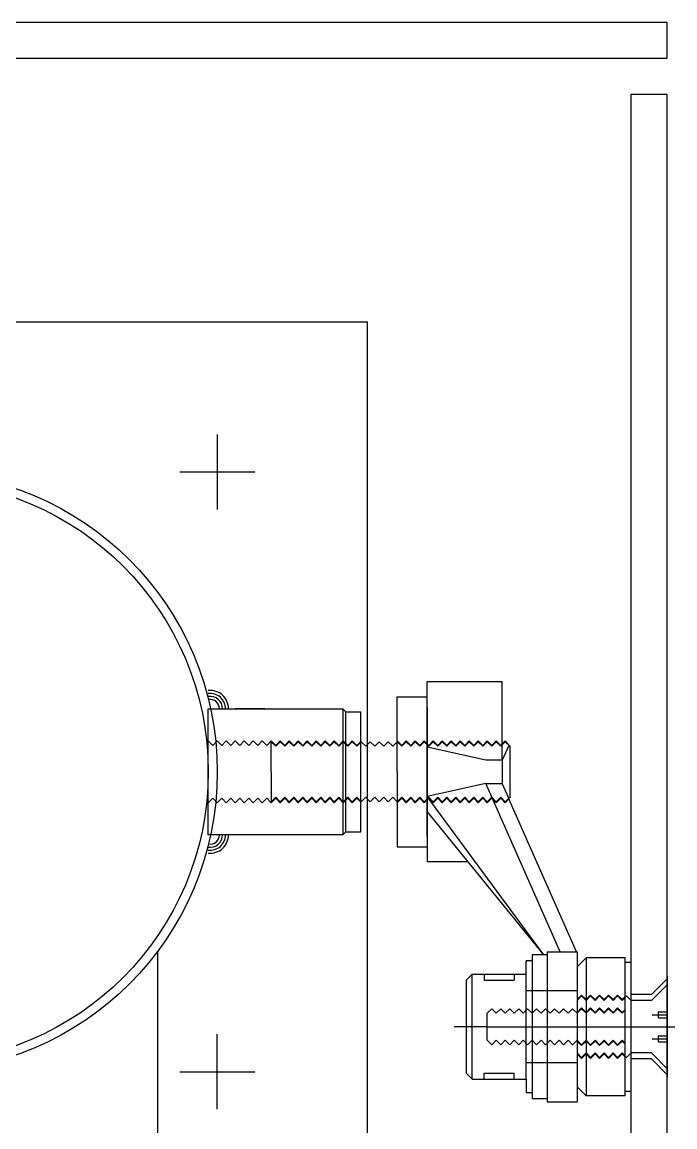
# Model space of a CAD drawing. Header units: millimetres. Extents: x -7718 to 421089, y 87466 to 341395.
# Drawn here: x 154587.5 to 154805.2, y 219890.2 to 220258.6 of the extents above; entities that cross this region are included whole.
import ezdxf

# ---------------------------------------------------------------- set-up
doc = ezdxf.new("R2010")
doc.units = ezdxf.units.MM
doc.header["$LTSCALE"] = 200
doc.header["$MEASUREMENT"] = 0
doc.linetypes.add('CENTER1', pattern=[8, 6, -1, 0, -1])
doc.linetypes.add('DASH_2', pattern=[34, 30, -1.5, 1, -1.5])
doc.layers.add('e-plan', color=9, linetype='CONTINUOUS')

msp = doc.modelspace()

# ---------------------------------------------------------------- linework, layer by layer
at = {"layer": 'e-plan'}
for p, q in [((153363.57, 220258.59), (154802.57, 220258.59)), ((154802.57, 220246.59), (154802.57, 220258.59)), ((153363.57, 220246.59), (154802.57, 220246.59)), ((154790.57, 219200.59), (154790.57, 220234.59)), ((154790.57, 220234.59), (154802.57, 220234.59)), ((154802.57, 219200.59), (154802.57, 220234.59)), ((154402.57, 220158.59), (154702.57, 220158.59)), ((154702.57, 220158.59), (154702.57, 219858.59)), ((154652.57, 220121.09), (154652.57, 220096.09)), ((154640.07, 220108.59), (154665.07, 220108.59)), ((154649.57, 219987.59), (154649.57, 220029.59)), ((154632.57, 219948.59), (154632.57, 219448.59)), ((154652.57, 219896.09), (154652.57, 219921.09)), ((154640.07, 219908.59), (154665.07, 219908.59))]:
    msp.add_line(p, q, dxfattribs=at)
at = {"layer": 'e-plan', "linetype": 'Continuous'}
for p, q in [((154722.57, 220008.59), (154722.57, 220038.59)), ((154747.57, 220038.59), (154722.57, 220038.59)), ((154747.57, 220012.5), (154747.57, 220038.59)), ((154712.57, 220018.87), (154712.57, 220033.59)), ((154649.57, 220029.59), (154694.46, 220029.59)), ((154668.46, 220029.59), (154658.51, 220029.59)), ((154695.46, 220028.59), (154694.46, 220029.59)), ((154694.46, 220029.59), (154694.46, 219987.59)), ((154695.46, 220028.59), (154700.46, 220028.59)), ((154695.46, 219988.59), (154695.46, 220028.59)), ((154700.46, 220018.75), (154700.46, 220028.59)), ((154722.57, 220030.09), (154722.57, 220008.59)), ((154722.57, 220030.09), (154722.57, 220008.59)), ((154700.46, 219998.7), (154700.46, 220018.47)), ((154712.57, 220008.59), (154712.57, 220018.59)), ((154742.11, 220012.52), (154722.57, 220016.84)), ((154749.74, 220017.42), (154747.57, 220012.5)), ((154750.25, 219999.91), (154750.26, 220017.27)), ((154747.57, 220012.52), (154742.11, 220012.52)), ((154747.57, 220012.5), (154747.57, 220004.65)), ((154712.57, 220008.59), (154712.57, 219998.59)), ((154722.57, 220008.59), (154722.57, 219978.59)), ((154722.57, 219987.09), (154722.57, 220008.59)), ((154722.57, 220008.59), (154722.57, 219987.09)), ((154742.11, 220004.65), (154722.57, 220000.32)), ((154766.87, 219948.59), (154742.11, 220004.65)), ((154742.11, 220004.65), (154747.57, 220004.65)), ((154749.74, 219999.75), (154747.57, 220004.65)), ((154700.46, 219988.59), (154700.46, 219998.42)), ((154712.57, 219998.3), (154712.57, 219983.59)), ((154761.51, 219947.59), (154722.57, 220000.32)), ((154772.34, 219948.59), (154749.83, 219999.56)), ((154722.57, 219995.27), (154761.39, 219947.59)), ((154694.46, 219987.59), (154649.57, 219987.59)), ((154658.81, 219987.59), (154649.57, 219987.59)), ((154694.46, 219987.59), (154695.46, 219988.59)), ((154695.46, 219988.59), (154700.46, 219988.59)), ((154736.16, 219978.59), (154722.57, 219978.59)), ((154762.57, 219947.59), (154757.57, 219947.59)), ((154757.57, 219947.59), (154757.57, 219899.59)), ((154762.57, 219948.6), (154762.57, 219898.6)), ((154762.57, 219948.6), (154772.57, 219948.6)), ((154772.57, 219948.6), (154772.57, 219932.62)), ((154775.57, 219946.59), (154775.57, 219914.84)), ((154788.57, 219946.59), (154775.57, 219946.59)), ((154788.57, 219945.09), (154788.57, 219946.59)), ((154757.57, 219945.59), (154755.57, 219945.59)), ((154788.57, 219945.09), (154790.57, 219945.09)), ((154788.57, 219933.62), (154788.57, 219945.09)), ((154737.57, 219941.09), (154735.57, 219939.09)), ((154735.57, 219939.09), (154735.57, 219908.09)), ((154737.57, 219941.09), (154755.57, 219941.09)), ((154741.57, 219939.09), (154751.57, 219939.09)), ((154797.32, 219934.34), (154802.57, 219939.59)), ((154802.57, 219940.42), (154802.57, 219906.75)), ((154772.57, 219932.34), (154772.57, 219928.37)), ((154788.57, 219929.37), (154788.57, 219933.34)), ((154797.32, 219934.34), (154790.57, 219934.34)), ((154797.32, 219932.34), (154790.57, 219932.34)), ((154772.57, 219928.09), (154772.57, 219914.84)), ((154788.57, 219918.09), (154788.57, 219929.09)), ((154799.57, 219928.29), (154799.57, 219926.89)), ((154788.57, 219913.84), (154788.57, 219917.8)), ((154799.57, 219920.29), (154799.57, 219918.89)), ((154772.57, 219914.55), (154772.57, 219898.6)), ((154775.57, 219914.84), (154775.57, 219900.59)), ((154788.57, 219900.59), (154788.57, 219913.55)), ((154797.32, 219914.84), (154790.57, 219914.84)), ((154797.32, 219912.84), (154790.57, 219912.84)), ((154797.32, 219912.84), (154802.57, 219907.59)), ((154735.57, 219908.09), (154737.57, 219906.09)), ((154737.57, 219906.09), (154755.57, 219906.09)), ((154741.57, 219908.09), (154751.57, 219908.09)), ((154757.57, 219901.59), (154755.57, 219901.59)), ((154762.57, 219899.59), (154757.57, 219899.59)), ((154762.57, 219898.6), (154772.57, 219898.6)), ((154788.57, 219900.59), (154775.57, 219900.59)), ((154788.57, 219902.09), (154790.57, 219902.09))]:
    msp.add_line(p, q, dxfattribs=at)
at = {"layer": 'e-plan', "linetype": 'DASH_2'}
for p, q in [((154712.57, 220033.59), (154722.57, 220033.59)), ((154712.57, 219983.59), (154722.57, 219983.59)), ((154772.57, 219935.59), (154755.57, 219935.59)), ((154772.57, 219911.59), (154755.57, 219911.59))]:
    msp.add_line(p, q, dxfattribs=at)
at = {"layer": 'e-plan', "linetype": 'CENTER1'}
for p, q in [((154651.07, 220017.37), (154649.57, 220018.87)), ((154652.57, 220018.87), (154651.07, 220017.37)), ((154654.07, 220017.37), (154652.57, 220018.87)), ((154655.57, 220018.87), (154654.07, 220017.37)), ((154657.07, 220017.37), (154655.57, 220018.87)), ((154658.57, 220018.87), (154657.07, 220017.37)), ((154660.07, 220017.37), (154658.57, 220018.87)), ((154661.57, 220018.87), (154660.07, 220017.37)), ((154663.07, 220017.37), (154661.57, 220018.87)), ((154664.57, 220018.87), (154663.07, 220017.37)), ((154666.07, 220017.37), (154664.57, 220018.87)), ((154667.57, 220018.87), (154666.07, 220017.37)), ((154669.07, 220017.37), (154667.57, 220018.87)), ((154670.57, 220018.87), (154669.07, 220017.37)), ((154670.57, 220018.87), (154672.07, 220017.37)), ((154670.57, 220018.59), (154672.07, 220017.09)), ((154670.57, 220008.59), (154670.57, 220018.59)), ((154672.07, 220017.37), (154673.57, 220018.87)), ((154672.07, 220017.09), (154673.57, 220018.59)), ((154673.57, 220018.87), (154675.07, 220017.37)), ((154673.57, 220018.59), (154675.07, 220017.09)), ((154675.07, 220017.37), (154676.57, 220018.87)), ((154675.07, 220017.09), (154676.57, 220018.59)), ((154676.57, 220018.87), (154678.07, 220017.37)), ((154676.57, 220018.59), (154678.07, 220017.09)), ((154678.07, 220017.37), (154679.57, 220018.87)), ((154678.07, 220017.09), (154679.57, 220018.59)), ((154679.57, 220018.87), (154681.07, 220017.37)), ((154679.57, 220018.59), (154681.07, 220017.09)), ((154681.07, 220017.37), (154682.57, 220018.87)), ((154681.07, 220017.09), (154682.57, 220018.59)), ((154682.57, 220018.87), (154684.07, 220017.37)), ((154682.57, 220018.59), (154684.07, 220017.09)), ((154684.07, 220017.37), (154685.57, 220018.87)), ((154684.07, 220017.09), (154685.57, 220018.59)), ((154685.57, 220018.87), (154687.07, 220017.37)), ((154685.57, 220018.59), (154687.07, 220017.09)), ((154687.07, 220017.37), (154688.57, 220018.87)), ((154687.07, 220017.09), (154688.57, 220018.59)), ((154688.57, 220018.87), (154690.07, 220017.37)), ((154688.57, 220018.59), (154690.07, 220017.09)), ((154690.07, 220017.37), (154691.57, 220018.87)), ((154690.07, 220017.09), (154691.57, 220018.59)), ((154691.57, 220018.87), (154693.07, 220017.37)), ((154691.57, 220018.59), (154693.07, 220017.09)), ((154693.07, 220017.37), (154694.57, 220018.87)), ((154693.07, 220017.09), (154694.57, 220018.59)), ((154694.57, 220018.87), (154696.07, 220017.37)), ((154694.57, 220018.59), (154696.07, 220017.09)), ((154696.07, 220017.37), (154697.57, 220018.87)), ((154696.07, 220017.09), (154697.57, 220018.59)), ((154697.57, 220018.87), (154699.07, 220017.37)), ((154697.57, 220018.59), (154699.07, 220017.09)), ((154699.07, 220017.37), (154700.46, 220018.75)), ((154699.07, 220017.09), (154700.57, 220018.59)), ((154699.07, 220017.09), (154700.57, 220018.59)), ((154700.57, 220018.59), (154702.07, 220017.09)), ((154700.57, 220018.59), (154702.07, 220017.09)), ((154702.07, 220017.09), (154703.57, 220018.59)), ((154702.07, 220017.09), (154703.57, 220018.59)), ((154703.57, 220018.59), (154705.07, 220017.09)), ((154703.57, 220018.59), (154705.07, 220017.09)), ((154705.07, 220017.09), (154706.57, 220018.59)), ((154705.07, 220017.09), (154706.57, 220018.59)), ((154706.57, 220018.59), (154708.07, 220017.09)), ((154706.57, 220018.59), (154708.07, 220017.09)), ((154708.07, 220017.09), (154709.57, 220018.59)), ((154708.07, 220017.09), (154709.57, 220018.59)), ((154709.57, 220018.59), (154711.07, 220017.09)), ((154709.57, 220018.59), (154711.07, 220017.09)), ((154709.57, 220018.59), (154711.07, 220017.09)), ((154711.07, 220017.09), (154712.57, 220018.59)), ((154711.07, 220017.09), (154712.57, 220018.59)), ((154711.07, 220017.09), (154712.57, 220018.59)), ((154712.57, 220018.87), (154714.07, 220017.37)), ((154712.57, 220018.59), (154714.07, 220017.09)), ((154712.57, 220018.59), (154714.07, 220017.09)), ((154712.57, 220018.59), (154714.07, 220017.09)), ((154714.07, 220017.37), (154715.57, 220018.87)), ((154714.07, 220017.09), (154715.57, 220018.59)), ((154714.07, 220017.09), (154715.07, 220018.09)), ((154714.07, 220017.09), (154715.07, 220018.09)), ((154715.57, 220018.87), (154717.07, 220017.37)), ((154715.57, 220018.59), (154717.07, 220017.09)), ((154717.07, 220017.37), (154718.57, 220018.87)), ((154717.07, 220017.09), (154718.57, 220018.59)), ((154718.57, 220018.87), (154720.07, 220017.37)), ((154718.57, 220018.59), (154720.07, 220017.09)), ((154720.07, 220017.37), (154721.57, 220018.87)), ((154720.07, 220017.09), (154721.57, 220018.59)), ((154721.57, 220018.87), (154723.07, 220017.37)), ((154721.57, 220018.59), (154723.07, 220017.09)), ((154723.07, 220017.37), (154724.57, 220018.87)), ((154723.07, 220017.09), (154724.57, 220018.59)), ((154724.57, 220018.87), (154726.07, 220017.37)), ((154724.57, 220018.59), (154726.07, 220017.09)), ((154726.07, 220017.37), (154727.57, 220018.87)), ((154726.07, 220017.09), (154727.57, 220018.59)), ((154726.07, 220017.37), (154727.07, 220018.37)), ((154727.57, 220018.87), (154729.07, 220017.37)), ((154727.57, 220018.59), (154729.07, 220017.09)), ((154729.07, 220017.37), (154730.57, 220018.87)), ((154729.07, 220017.09), (154730.57, 220018.59)), ((154730.57, 220018.87), (154732.07, 220017.37)), ((154730.57, 220018.59), (154732.07, 220017.09)), ((154732.07, 220017.37), (154733.57, 220018.87)), ((154732.07, 220017.09), (154733.57, 220018.59)), ((154733.57, 220018.87), (154735.07, 220017.37)), ((154733.57, 220018.59), (154735.07, 220017.09)), ((154735.07, 220017.37), (154736.57, 220018.87)), ((154735.07, 220017.09), (154736.57, 220018.59)), ((154736.57, 220018.87), (154738.07, 220017.37)), ((154736.57, 220018.59), (154738.07, 220017.09)), ((154738.07, 220017.37), (154739.57, 220018.87)), ((154738.07, 220017.09), (154739.57, 220018.59)), ((154738.07, 220017.09), (154739.57, 220018.59)), ((154739.57, 220018.87), (154741.07, 220017.37)), ((154739.57, 220018.59), (154741.07, 220017.09)), ((154739.57, 220018.59), (154741.07, 220017.09)), ((154741.07, 220017.37), (154742.57, 220018.87)), ((154741.07, 220017.09), (154742.57, 220018.59)), ((154741.07, 220017.09), (154742.57, 220018.59)), ((154742.57, 220018.87), (154744.07, 220017.37)), ((154742.57, 220018.59), (154744.07, 220017.09)), ((154742.57, 220018.59), (154744.07, 220017.09)), ((154744.07, 220017.37), (154745.57, 220018.87)), ((154744.07, 220017.09), (154745.57, 220018.59)), ((154744.07, 220017.09), (154745.57, 220018.59)), ((154745.57, 220018.87), (154747.07, 220017.37)), ((154745.57, 220018.59), (154747.07, 220017.09)), ((154745.57, 220018.59), (154747.07, 220017.09)), ((154747.07, 220017.37), (154748.57, 220018.87)), ((154747.07, 220017.09), (154748.57, 220018.59)), ((154747.07, 220017.09), (154748.57, 220018.59)), ((154748.57, 220018.87), (154749.83, 220017.61)), ((154748.57, 220018.59), (154750.07, 220017.09)), ((154748.57, 220018.59), (154750.07, 220017.09)), ((154750.07, 220017.09), (154750.26, 220017.27)), ((154750.07, 220017.09), (154750.26, 220017.27)), ((154670.57, 220008.59), (154670.57, 219998.59)), ((154651.07, 219999.8), (154649.57, 219998.3)), ((154652.57, 219998.3), (154651.07, 219999.8)), ((154654.07, 219999.8), (154652.57, 219998.3)), ((154655.57, 219998.3), (154654.07, 219999.8)), ((154657.07, 219999.8), (154655.57, 219998.3)), ((154658.57, 219998.3), (154657.07, 219999.8)), ((154660.07, 219999.8), (154658.57, 219998.3)), ((154661.57, 219998.3), (154660.07, 219999.8)), ((154663.07, 219999.8), (154661.57, 219998.3)), ((154664.57, 219998.3), (154663.07, 219999.8)), ((154666.07, 219999.8), (154664.57, 219998.3)), ((154667.57, 219998.3), (154666.07, 219999.8)), ((154669.07, 219999.8), (154667.57, 219998.3)), ((154670.57, 219998.3), (154669.07, 219999.8)), ((154670.57, 219998.59), (154672.07, 220000.09)), ((154670.57, 219998.59), (154672.07, 220000.09)), ((154670.57, 219998.3), (154672.07, 219999.8)), ((154672.07, 220000.09), (154673.57, 219998.59)), ((154672.07, 220000.09), (154673.57, 219998.59)), ((154672.07, 219999.8), (154673.57, 219998.3)), ((154673.57, 219998.59), (154675.07, 220000.09)), ((154673.57, 219998.59), (154675.07, 220000.09)), ((154673.57, 219998.3), (154675.07, 219999.8)), ((154675.07, 220000.09), (154676.57, 219998.59)), ((154675.07, 220000.09), (154676.57, 219998.59)), ((154675.07, 219999.8), (154676.57, 219998.3)), ((154676.57, 219998.59), (154678.07, 220000.09)), ((154676.57, 219998.59), (154678.07, 220000.09)), ((154676.57, 219998.3), (154678.07, 219999.8)), ((154678.07, 220000.09), (154679.57, 219998.59)), ((154678.07, 220000.09), (154679.57, 219998.59)), ((154678.07, 219999.8), (154679.57, 219998.3)), ((154679.57, 219998.59), (154681.07, 220000.09)), ((154679.57, 219998.59), (154681.07, 220000.09)), ((154679.57, 219998.3), (154681.07, 219999.8)), ((154681.07, 220000.09), (154682.57, 219998.59)), ((154681.07, 220000.09), (154682.57, 219998.59)), ((154681.07, 219999.8), (154682.57, 219998.3)), ((154682.57, 219998.59), (154684.07, 220000.09)), ((154682.57, 219998.59), (154684.07, 220000.09)), ((154682.57, 219998.3), (154684.07, 219999.8)), ((154684.07, 220000.09), (154685.57, 219998.59)), ((154684.07, 220000.09), (154685.57, 219998.59)), ((154684.07, 219999.8), (154685.57, 219998.3)), ((154685.57, 219998.59), (154687.07, 220000.09)), ((154685.57, 219998.59), (154687.07, 220000.09)), ((154685.57, 219998.3), (154687.07, 219999.8)), ((154687.07, 220000.09), (154688.57, 219998.59)), ((154687.07, 220000.09), (154688.57, 219998.59)), ((154687.07, 219999.8), (154688.57, 219998.3)), ((154688.57, 219998.59), (154690.07, 220000.09)), ((154688.57, 219998.59), (154690.07, 220000.09)), ((154688.57, 219998.3), (154690.07, 219999.8)), ((154690.07, 220000.09), (154691.57, 219998.59)), ((154690.07, 220000.09), (154691.57, 219998.59)), ((154690.07, 219999.8), (154691.57, 219998.3)), ((154691.57, 219998.59), (154693.07, 220000.09)), ((154691.57, 219998.59), (154693.07, 220000.09)), ((154691.57, 219998.3), (154693.07, 219999.8)), ((154693.07, 220000.09), (154694.57, 219998.59)), ((154693.07, 220000.09), (154694.57, 219998.59)), ((154693.07, 219999.8), (154694.57, 219998.3)), ((154694.57, 219998.59), (154696.07, 220000.09)), ((154694.57, 219998.59), (154696.07, 220000.09)), ((154694.57, 219998.3), (154696.07, 219999.8)), ((154696.07, 220000.09), (154697.57, 219998.59)), ((154696.07, 220000.09), (154697.57, 219998.59)), ((154696.07, 219999.8), (154697.57, 219998.3)), ((154697.57, 219998.59), (154699.07, 220000.09)), ((154697.57, 219998.59), (154699.07, 220000.09)), ((154697.57, 219998.3), (154699.07, 219999.8)), ((154699.07, 220000.09), (154700.57, 219998.59)), ((154699.07, 220000.09), (154700.57, 219998.59)), ((154699.07, 220000.09), (154700.57, 219998.59)), ((154699.07, 220000.09), (154700.57, 219998.59)), ((154699.07, 219999.8), (154700.46, 219998.42)), ((154700.57, 219998.59), (154702.07, 220000.09)), ((154700.57, 219998.59), (154702.07, 220000.09)), ((154700.57, 219998.59), (154702.07, 220000.09)), ((154700.57, 219998.59), (154702.07, 220000.09)), ((154702.07, 220000.09), (154703.57, 219998.59)), ((154702.07, 220000.09), (154703.57, 219998.59)), ((154702.07, 220000.09), (154703.57, 219998.59)), ((154702.07, 220000.09), (154703.57, 219998.59)), ((154703.57, 219998.59), (154705.07, 220000.09)), ((154703.57, 219998.59), (154705.07, 220000.09)), ((154703.57, 219998.59), (154705.07, 220000.09)), ((154703.57, 219998.59), (154705.07, 220000.09)), ((154705.07, 220000.09), (154706.57, 219998.59)), ((154705.07, 220000.09), (154706.57, 219998.59)), ((154705.07, 220000.09), (154706.57, 219998.59)), ((154705.07, 220000.09), (154706.57, 219998.59)), ((154706.57, 219998.59), (154708.07, 220000.09)), ((154706.57, 219998.59), (154708.07, 220000.09)), ((154706.57, 219998.59), (154708.07, 220000.09)), ((154706.57, 219998.59), (154708.07, 220000.09)), ((154708.07, 220000.09), (154709.57, 219998.59)), ((154708.07, 220000.09), (154709.57, 219998.59)), ((154708.07, 220000.09), (154709.57, 219998.59)), ((154708.07, 220000.09), (154709.57, 219998.59)), ((154709.57, 219998.59), (154711.07, 220000.09)), ((154709.57, 219998.59), (154711.07, 220000.09)), ((154709.57, 219998.59), (154711.07, 220000.09)), ((154709.57, 219998.59), (154711.07, 220000.09)), ((154709.57, 219998.59), (154711.07, 220000.09)), ((154709.57, 219998.59), (154711.07, 220000.09)), ((154711.07, 220000.09), (154712.57, 219998.59)), ((154711.07, 220000.09), (154712.57, 219998.59)), ((154711.07, 220000.09), (154712.57, 219998.59)), ((154711.07, 220000.09), (154712.57, 219998.59)), ((154711.07, 220000.09), (154712.57, 219998.59)), ((154711.07, 220000.09), (154712.57, 219998.59)), ((154712.57, 219998.59), (154714.07, 220000.09)), ((154712.57, 219998.59), (154714.07, 220000.09)), ((154712.57, 219998.59), (154714.07, 220000.09)), ((154712.57, 219998.59), (154714.07, 220000.09)), ((154712.57, 219998.59), (154714.07, 220000.09)), ((154712.57, 219998.59), (154714.07, 220000.09)), ((154712.57, 219998.59), (154714.07, 220000.09)), ((154712.57, 219998.59), (154714.07, 220000.09)), ((154712.57, 219998.59), (154714.07, 220000.09)), ((154712.57, 219998.3), (154714.07, 219999.8)), ((154712.57, 219998.3), (154714.07, 219999.8)), ((154712.57, 219998.3), (154714.07, 219999.8)), ((154714.07, 220000.09), (154715.57, 219998.59)), ((154714.07, 220000.09), (154715.07, 219999.09)), ((154714.07, 220000.09), (154715.07, 219999.09)), ((154714.07, 220000.09), (154715.07, 219999.09)), ((154714.07, 220000.09), (154715.07, 219999.09)), ((154714.07, 219999.8), (154715.57, 219998.3)), ((154715.57, 219998.59), (154717.07, 220000.09)), ((154715.57, 219998.3), (154717.07, 219999.8)), ((154717.07, 220000.09), (154718.57, 219998.59)), ((154717.07, 219999.8), (154718.57, 219998.3)), ((154718.57, 219998.59), (154720.07, 220000.09)), ((154718.57, 219998.3), (154720.07, 219999.8)), ((154720.07, 220000.09), (154721.57, 219998.59)), ((154720.07, 219999.8), (154721.57, 219998.3)), ((154721.57, 219998.59), (154723.07, 220000.09)), ((154721.57, 219998.3), (154723.07, 219999.8)), ((154723.07, 220000.09), (154724.57, 219998.59)), ((154723.07, 219999.8), (154724.57, 219998.3)), ((154724.57, 219998.59), (154726.07, 220000.09)), ((154724.57, 219998.3), (154726.07, 219999.8)), ((154726.07, 220000.09), (154727.57, 219998.59)), ((154726.07, 219999.8), (154727.57, 219998.3)), ((154726.07, 219999.8), (154727.07, 219998.8)), ((154727.57, 219998.59), (154729.07, 220000.09)), ((154727.57, 219998.3), (154729.07, 219999.8)), ((154729.07, 220000.09), (154730.57, 219998.59)), ((154729.07, 219999.8), (154730.57, 219998.3)), ((154730.57, 219998.59), (154732.07, 220000.09)), ((154730.57, 219998.3), (154732.07, 219999.8)), ((154732.07, 220000.09), (154733.57, 219998.59)), ((154732.07, 219999.8), (154733.57, 219998.3)), ((154733.57, 219998.59), (154735.07, 220000.09)), ((154733.57, 219998.3), (154735.07, 219999.8)), ((154735.07, 220000.09), (154736.57, 219998.59)), ((154735.07, 219999.8), (154736.57, 219998.3)), ((154736.57, 219998.59), (154738.07, 220000.09)), ((154736.57, 219998.3), (154738.07, 219999.8)), ((154738.07, 220000.09), (154739.57, 219998.59)), ((154738.07, 220000.09), (154739.57, 219998.59)), ((154738.07, 219999.8), (154739.57, 219998.3)), ((154739.57, 219998.59), (154741.07, 220000.09)), ((154739.57, 219998.59), (154741.07, 220000.09)), ((154739.57, 219998.3), (154741.07, 219999.8)), ((154741.07, 220000.09), (154742.57, 219998.59)), ((154741.07, 220000.09), (154742.57, 219998.59)), ((154741.07, 219999.8), (154742.57, 219998.3)), ((154742.57, 219998.59), (154744.07, 220000.09)), ((154742.57, 219998.59), (154744.07, 220000.09)), ((154742.57, 219998.3), (154744.07, 219999.8)), ((154744.07, 220000.09), (154745.57, 219998.59)), ((154744.07, 220000.09), (154745.57, 219998.59)), ((154744.07, 219999.8), (154745.57, 219998.3)), ((154745.57, 219998.59), (154747.07, 220000.09)), ((154745.57, 219998.59), (154747.07, 220000.09)), ((154745.57, 219998.3), (154747.07, 219999.8)), ((154747.07, 220000.09), (154748.57, 219998.59)), ((154747.07, 220000.09), (154748.57, 219998.59)), ((154747.07, 219999.8), (154748.57, 219998.3)), ((154748.57, 219998.59), (154750.07, 220000.09)), ((154748.57, 219998.59), (154750.07, 220000.09)), ((154748.57, 219998.3), (154749.83, 219999.56)), ((154750.07, 220000.09), (154750.26, 219999.9)), ((154750.07, 220000.09), (154750.26, 219999.9)), ((154775.57, 219946.59), (154772.57, 219943.59)), ((154755.57, 219943.73), (154755.57, 219945.59)), ((154755.57, 219906.09), (154755.57, 219943.73)), ((154737.57, 219906.09), (154737.57, 219941.09)), ((154741.57, 219941.09), (154741.57, 219939.09)), ((154751.57, 219941.09), (154751.57, 219939.09)), ((154802.57, 219937.59), (154797.32, 219932.34)), ((154772.57, 219932.62), (154774.07, 219934.12)), ((154772.57, 219932.34), (154774.07, 219933.84)), ((154772.57, 219932.34), (154774.07, 219933.84)), ((154774.07, 219934.12), (154775.57, 219932.62)), ((154774.07, 219933.84), (154775.57, 219932.34)), ((154774.07, 219933.84), (154775.57, 219932.34)), ((154775.57, 219932.62), (154777.07, 219934.12)), ((154775.57, 219932.34), (154777.07, 219933.84)), ((154775.57, 219932.34), (154777.07, 219933.84)), ((154777.07, 219934.12), (154778.57, 219932.62)), ((154777.07, 219933.84), (154778.57, 219932.34)), ((154777.07, 219933.84), (154778.57, 219932.34)), ((154778.57, 219932.62), (154780.07, 219934.12)), ((154778.57, 219932.34), (154780.07, 219933.84)), ((154778.57, 219932.34), (154780.07, 219933.84)), ((154780.07, 219934.12), (154781.57, 219932.62)), ((154780.07, 219933.84), (154781.57, 219932.34)), ((154780.07, 219933.84), (154781.57, 219932.34)), ((154781.57, 219932.62), (154783.07, 219934.12)), ((154781.57, 219932.34), (154783.07, 219933.84)), ((154781.57, 219932.34), (154783.07, 219933.84)), ((154783.07, 219934.12), (154784.57, 219932.62)), ((154783.07, 219933.84), (154784.57, 219932.34)), ((154783.07, 219933.84), (154784.57, 219932.34)), ((154784.57, 219932.62), (154786.07, 219934.12)), ((154784.57, 219932.34), (154786.07, 219933.84)), ((154784.57, 219932.34), (154786.07, 219933.84)), ((154786.07, 219934.12), (154787.57, 219932.62)), ((154786.07, 219933.84), (154787.57, 219932.34)), ((154786.07, 219933.84), (154787.57, 219932.34)), ((154787.57, 219932.34), (154789.07, 219933.84)), ((154787.57, 219932.34), (154789.07, 219933.84)), ((154787.57, 219932.62), (154788.57, 219933.62)), ((154789.07, 219933.84), (154790.57, 219932.34)), ((154742.57, 219928.09), (154744.07, 219929.59)), ((154742.57, 219919.09), (154742.57, 219928.09)), ((154744.07, 219929.59), (154745.57, 219928.09)), ((154745.57, 219928.09), (154747.07, 219929.59)), ((154747.07, 219929.59), (154748.57, 219928.09)), ((154748.57, 219928.09), (154750.07, 219929.59)), ((154750.07, 219929.59), (154751.57, 219928.09)), ((154751.57, 219928.09), (154753.07, 219929.59)), ((154753.07, 219929.59), (154754.57, 219928.09)), ((154754.57, 219928.09), (154756.07, 219929.59)), ((154756.07, 219929.59), (154757.57, 219928.09)), ((154757.57, 219928.09), (154759.07, 219929.59)), ((154759.07, 219929.59), (154760.57, 219928.09)), ((154760.57, 219928.09), (154762.07, 219929.59)), ((154762.07, 219929.59), (154763.57, 219928.09)), ((154763.57, 219928.09), (154765.07, 219929.59)), ((154765.07, 219929.59), (154766.57, 219928.09)), ((154766.57, 219928.09), (154768.07, 219929.59)), ((154768.07, 219929.59), (154769.57, 219928.09)), ((154769.57, 219928.09), (154771.07, 219929.59)), ((154771.07, 219929.59), (154772.57, 219928.09)), ((154772.57, 219928.37), (154774.07, 219929.87)), ((154772.57, 219928.09), (154774.07, 219929.59)), ((154772.57, 219928.09), (154774.07, 219929.59)), ((154772.57, 219928.09), (154774.07, 219929.59)), ((154774.07, 219929.87), (154775.57, 219928.37)), ((154774.07, 219929.59), (154775.57, 219928.09)), ((154774.07, 219929.59), (154775.57, 219928.09)), ((154774.07, 219929.59), (154775.57, 219928.09)), ((154775.57, 219928.37), (154777.07, 219929.87)), ((154775.57, 219928.09), (154777.07, 219929.59)), ((154775.57, 219928.09), (154777.07, 219929.59)), ((154775.57, 219928.09), (154777.07, 219929.59)), ((154777.07, 219929.87), (154778.57, 219928.37)), ((154777.07, 219929.59), (154778.57, 219928.09)), ((154777.07, 219929.59), (154778.57, 219928.09)), ((154777.07, 219929.59), (154778.57, 219928.09)), ((154778.57, 219928.37), (154780.07, 219929.87)), ((154778.57, 219928.09), (154780.07, 219929.59)), ((154778.57, 219928.09), (154780.07, 219929.59)), ((154778.57, 219928.09), (154780.07, 219929.59)), ((154780.07, 219929.87), (154781.57, 219928.37)), ((154780.07, 219929.59), (154781.57, 219928.09)), ((154780.07, 219929.59), (154781.57, 219928.09)), ((154780.07, 219929.59), (154781.57, 219928.09)), ((154781.57, 219928.37), (154783.07, 219929.87)), ((154781.57, 219928.09), (154783.07, 219929.59)), ((154781.57, 219928.09), (154783.07, 219929.59)), ((154781.57, 219928.09), (154783.07, 219929.59)), ((154783.07, 219929.87), (154784.57, 219928.37)), ((154783.07, 219929.59), (154784.57, 219928.09)), ((154783.07, 219929.59), (154784.57, 219928.09)), ((154783.07, 219929.59), (154784.57, 219928.09)), ((154784.57, 219928.37), (154786.07, 219929.87)), ((154784.57, 219928.09), (154786.07, 219929.59)), ((154784.57, 219928.09), (154786.07, 219929.59)), ((154784.57, 219928.09), (154786.07, 219929.59)), ((154786.07, 219929.87), (154787.57, 219928.37)), ((154786.07, 219929.59), (154787.57, 219928.09)), ((154786.07, 219929.59), (154787.57, 219928.09)), ((154786.07, 219929.59), (154787.57, 219928.09)), ((154787.57, 219928.37), (154788.57, 219929.37)), ((154787.57, 219928.09), (154788.57, 219929.09)), ((154787.57, 219928.09), (154788.57, 219929.09)), ((154787.57, 219928.09), (154788.57, 219929.09)), ((154799.87, 219928.59), (154802.57, 219928.59)), ((154797.57, 219927.59), (154802.57, 219927.59)), ((154799.87, 219926.59), (154802.57, 219926.59)), ((154742.57, 219923.59), (154731.56, 219923.59)), ((154742.57, 219923.59), (154805.17, 219923.59)), ((154742.57, 219919.09), (154744.07, 219917.59)), ((154744.07, 219917.59), (154745.57, 219919.09)), ((154745.57, 219919.09), (154747.07, 219917.59)), ((154747.07, 219917.59), (154748.57, 219919.09)), ((154748.57, 219919.09), (154750.07, 219917.59)), ((154750.07, 219917.59), (154751.57, 219919.09)), ((154751.57, 219919.09), (154753.07, 219917.59)), ((154753.07, 219917.59), (154754.57, 219919.09)), ((154754.57, 219919.09), (154756.07, 219917.59)), ((154756.07, 219917.59), (154757.57, 219919.09)), ((154757.57, 219919.09), (154759.07, 219917.59)), ((154759.07, 219917.59), (154760.57, 219919.09)), ((154760.57, 219919.09), (154762.07, 219917.59)), ((154762.07, 219917.59), (154763.57, 219919.09)), ((154763.57, 219919.09), (154765.07, 219917.59)), ((154765.07, 219917.59), (154766.57, 219919.09)), ((154766.57, 219919.09), (154768.07, 219917.59)), ((154768.07, 219917.59), (154769.57, 219919.09)), ((154769.57, 219919.09), (154771.07, 219917.59)), ((154771.07, 219917.59), (154772.57, 219919.09)), ((154772.57, 219919.09), (154774.07, 219917.59)), ((154772.57, 219919.09), (154774.07, 219917.59)), ((154772.57, 219918.8), (154774.07, 219917.3)), ((154774.07, 219917.59), (154775.57, 219919.09)), ((154774.07, 219917.59), (154775.57, 219919.09)), ((154774.07, 219917.3), (154775.57, 219918.8)), ((154775.57, 219919.09), (154777.07, 219917.59)), ((154775.57, 219919.09), (154777.07, 219917.59)), ((154775.57, 219918.8), (154777.07, 219917.3)), ((154777.07, 219917.59), (154778.57, 219919.09)), ((154777.07, 219917.59), (154778.57, 219919.09)), ((154777.07, 219917.3), (154778.57, 219918.8)), ((154778.57, 219919.09), (154780.07, 219917.59)), ((154778.57, 219919.09), (154780.07, 219917.59)), ((154778.57, 219918.8), (154780.07, 219917.3)), ((154780.07, 219917.59), (154781.57, 219919.09)), ((154780.07, 219917.59), (154781.57, 219919.09)), ((154780.07, 219917.3), (154781.57, 219918.8)), ((154781.57, 219919.09), (154783.07, 219917.59)), ((154781.57, 219919.09), (154783.07, 219917.59)), ((154781.57, 219918.8), (154783.07, 219917.3)), ((154783.07, 219917.59), (154784.57, 219919.09)), ((154783.07, 219917.59), (154784.57, 219919.09)), ((154783.07, 219917.3), (154784.57, 219918.8)), ((154784.57, 219919.09), (154786.07, 219917.59)), ((154784.57, 219919.09), (154786.07, 219917.59)), ((154784.57, 219918.8), (154786.07, 219917.3)), ((154786.07, 219917.59), (154787.57, 219919.09)), ((154786.07, 219917.59), (154787.57, 219919.09)), ((154786.07, 219917.3), (154787.57, 219918.8)), ((154787.57, 219919.09), (154788.57, 219918.09)), ((154787.57, 219919.09), (154788.57, 219918.09)), ((154787.57, 219918.8), (154788.57, 219917.8)), ((154797.57, 219919.59), (154802.57, 219919.59)), ((154799.87, 219920.59), (154802.57, 219920.59)), ((154799.87, 219918.59), (154802.57, 219918.59)), ((154772.57, 219914.84), (154774.07, 219913.34)), ((154772.57, 219914.55), (154774.07, 219913.05)), ((154774.07, 219913.34), (154775.57, 219914.84)), ((154774.07, 219913.05), (154775.57, 219914.55)), ((154775.57, 219914.84), (154777.07, 219913.34)), ((154775.57, 219914.55), (154777.07, 219913.05)), ((154777.07, 219913.34), (154778.57, 219914.84)), ((154777.07, 219913.05), (154778.57, 219914.55)), ((154778.57, 219914.84), (154780.07, 219913.34)), ((154778.57, 219914.55), (154780.07, 219913.05)), ((154780.07, 219913.34), (154781.57, 219914.84)), ((154780.07, 219913.05), (154781.57, 219914.55)), ((154781.57, 219914.84), (154783.07, 219913.34)), ((154781.57, 219914.55), (154783.07, 219913.05)), ((154783.07, 219913.34), (154784.57, 219914.84)), ((154783.07, 219913.05), (154784.57, 219914.55)), ((154784.57, 219914.84), (154786.07, 219913.34)), ((154784.57, 219914.55), (154786.07, 219913.05)), ((154786.07, 219913.34), (154787.57, 219914.84)), ((154786.07, 219913.05), (154787.57, 219914.55)), ((154787.57, 219914.84), (154789.07, 219913.34)), ((154787.57, 219914.55), (154788.57, 219913.55)), ((154789.07, 219913.34), (154790.57, 219914.84)), ((154802.57, 219909.59), (154797.32, 219914.84)), ((154741.57, 219906.09), (154741.57, 219908.09)), ((154751.57, 219906.09), (154751.57, 219908.09)), ((154755.57, 219906.09), (154755.57, 219901.59)), ((154775.57, 219900.59), (154772.57, 219903.59))]:
    msp.add_line(p, q, dxfattribs=at)
at = {"layer": 'e-plan'}
for radius in [100, 97]:
    msp.add_circle((154552.57, 220008.59), radius, dxfattribs=at)
at = {"layer": 'e-plan', "linetype": 'Continuous'}
for centre, radius, start, end in [((154650.21, 220029.61), 6.11, 359.8114, 96.0131), ((154650.21, 220029.61), 5.11, 359.8114, 97.1953), ((154650.21, 220029.61), 4.11, 359.8114, 98.9587), ((154650.21, 220029.61), 3.11, 359.8114, 101.8754), ((154650.21, 219987.57), 6.11, 263.9869, 0.1886), ((154650.21, 219987.57), 5.11, 262.8047, 0.1886), ((154650.21, 219987.57), 3.11, 258.1246, 0.1886), ((154650.21, 219987.57), 4.11, 261.0413, 0.1886)]:
    msp.add_arc(centre, radius, start, end, dxfattribs=at)
at = {"layer": 'e-plan', "linetype": 'CENTER1'}
for centre, start, end in [((154799.87, 219928.29), 90, 180), ((154799.87, 219926.89), 180, 270), ((154799.87, 219920.29), 90, 180), ((154799.87, 219918.89), 180, 270)]:
    msp.add_arc(centre, 0.3, start, end, dxfattribs=at)

doc.saveas('drawing.dxf')
